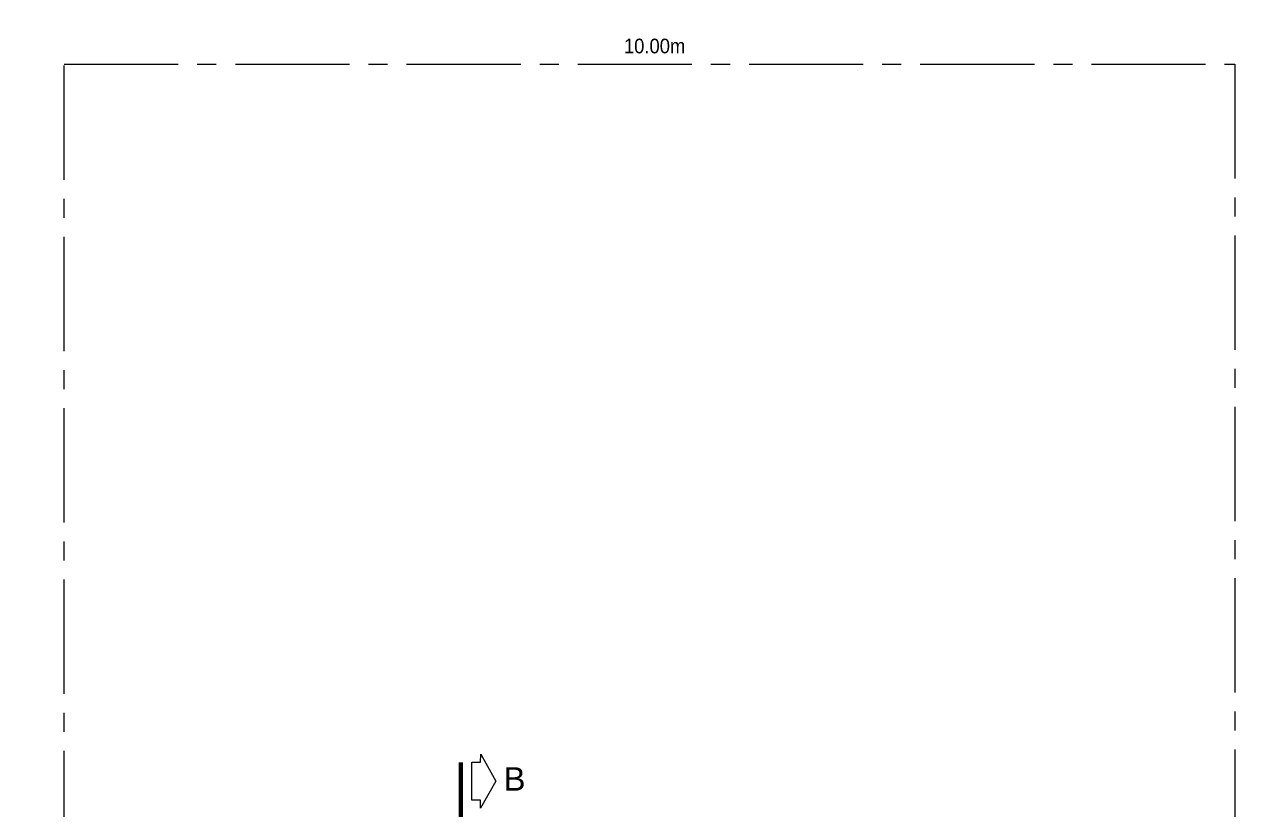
# Model space of a CAD drawing. Header units: inches. Extents: x 2.9 to 53.2, y 1.9 to 31.1.
# Drawn here: x 4.67 to 15.04, y 24.4 to 31.1 of the extents above; entities that cross this region are included whole.
import ezdxf
from ezdxf.enums import TextEntityAlignment as Align

# ---------------------------------------------------------------- set-up
doc = ezdxf.new("R2010")
doc.units = ezdxf.units.IN
doc.header["$MEASUREMENT"] = 0
doc.linetypes.add('CENTER2', pattern=[1.125, 0.75, -0.125, 0.125, -0.125])
doc.layers.add('CORTES', color=4, linetype='Continuous')
doc.layers.add('TEXTO', color=2, linetype='Continuous')
for name, color, linetype, lineweight in [('COTAS', 1, 'Continuous', 13), ('FINITO', 9, 'Continuous', 9), ('FINOMED', 2, 'Continuous', 20)]:
    doc.layers.add(name, color=color, linetype=linetype, lineweight=lineweight)
doc.styles.add('ARIAL', font='arial.ttf')
doc.styles.add('ARIAL2', font='arial.ttf', dxfattribs={"width": 0.9})
doc.dimstyles.new('EJES', dxfattribs={"dimscale": 0, "dimtxt": 0.125, "dimasz": 0.015, "dimexe": 0.2, "dimexo": 0.08, "dimgap": 0.09, "dimtad": 1, "dimzin": 0, "dimdsep": 46, "dimtxsty": 'ARIAL2', "dimblk1": 'LCOT', "dimblk2": 'LCOT', "dimsah": 1, "dimcen": 0.09, "dimclrd": 1, "dimclre": 9, "dimclrt": 2, "dimadec": 0, "dimazin": 0, "dimtfac": 1, "dimtofl": 0, "dimtmove": 1, "dimatfit": 3, "dimldrblk": 'LCOT', "dimfxl": 0, "dimtolj": 1, "dimtzin": 0, "dimarcsym": 0})

# ---------------------------------------------------------------- blocks, each defined once
blk = doc.blocks.new('*D92')
at = {"layer": 'Defpoints', "color": 0, "transparency": 16777216}
for p in [(15.009, 30.763), (15.009, 30.763), (15.009, 10.763)]:
    blk.add_point(p, dxfattribs=at)
at = {"layer": 'COTAS', "color": 2, "transparency": 16777216, "insert": (14.855, 20.763), "char_height": 0.125, "attachment_point": 5, "rotation": 90, "style": 'ARIAL2'}
blk.add_mtext('\\A1;  20.00m', dxfattribs=at)
blk = doc.blocks.new('LCOT')
at = {"layer": 'COTAS', "color": 1, "linetype": 'ByBlock'}
blk.add_line((-0.5, 0), (-1, 0), dxfattribs=at)
at = {"layer": 'COTAS', "color": 1}
for p, q in [((-0.5, 3.71), (0.5, -3.71)), ((0.5, 3.71), (-0.5, -3.71)), ((-0.49, -3.71), (-0.49, 3.71)), ((-0.48, -3.71), (-0.48, 3.71)), ((-0.47, -3.71), (-0.47, 3.71)), ((-0.45, -3.71), (-0.45, 3.71)), ((-0.44, -3.71), (-0.44, 3.71)), ((-0.43, -3.71), (-0.43, 3.71)), ((-0.42, -3.71), (-0.42, 3.71)), ((-0.4, -3.71), (-0.4, 3.71)), ((-0.39, -3.71), (-0.39, 3.71)), ((-0.38, -3.71), (-0.38, 3.71)), ((-0.37, -3.71), (-0.37, 3.71)), ((-0.35, -3.71), (-0.35, 3.71)), ((-0.34, -3.71), (-0.34, 3.71)), ((-0.33, -3.71), (-0.33, 3.71)), ((-0.32, -3.71), (-0.32, 3.71)), ((-0.3, -3.71), (-0.3, 3.71)), ((-0.29, -3.71), (-0.29, 3.71)), ((-0.28, -3.71), (-0.28, 3.71)), ((-0.27, -3.71), (-0.27, 3.71)), ((-0.25, -3.71), (-0.25, 3.71)), ((-0.24, -3.71), (-0.24, 3.71)), ((-0.23, -3.71), (-0.23, 3.71)), ((-0.22, -3.71), (-0.22, 3.71)), ((-0.2, -3.71), (-0.2, 3.71)), ((-0.19, -3.71), (-0.19, 3.71)), ((-0.18, -3.71), (-0.18, 3.71)), ((-0.17, -3.71), (-0.17, 3.71)), ((-0.15, -3.71), (-0.15, 3.71)), ((-0.14, -3.71), (-0.14, 3.71)), ((-0.13, -3.71), (-0.13, 3.71)), ((-0.12, -3.71), (-0.12, 3.71)), ((-0.1, -3.71), (-0.1, 3.71)), ((-0.09, -3.71), (-0.09, 3.71)), ((-0.08, -3.71), (-0.08, 3.71)), ((-0.07, -3.71), (-0.07, 3.71)), ((-0.05, -3.71), (-0.05, 3.71)), ((-0.04, -3.71), (-0.04, 3.71)), ((-0.03, -3.71), (-0.03, 3.71)), ((-0.02, -3.71), (-0.02, 3.71)), ((0, -3.71), (0, 3.71)), ((0.01, -3.71), (0.01, 3.71)), ((0.02, -3.71), (0.02, 3.71)), ((0.03, -3.71), (0.03, 3.71)), ((0.05, -3.71), (0.05, 3.71)), ((0.06, -3.71), (0.06, 3.71)), ((0.07, -3.71), (0.07, 3.71)), ((0.08, -3.71), (0.08, 3.71)), ((0.1, -3.71), (0.1, 3.71)), ((0.11, -3.71), (0.11, 3.71)), ((0.12, -3.71), (0.12, 3.71)), ((0.13, -3.71), (0.13, 3.71)), ((0.15, -3.71), (0.15, 3.71)), ((0.16, -3.71), (0.16, 3.71)), ((0.17, -3.71), (0.17, 3.71)), ((0.18, -3.71), (0.18, 3.71)), ((0.2, -3.71), (0.2, 3.71)), ((0.21, -3.71), (0.21, 3.71)), ((0.22, -3.71), (0.22, 3.71)), ((0.23, -3.71), (0.23, 3.71)), ((0.25, -3.71), (0.25, 3.71)), ((0.26, -3.71), (0.26, 3.71)), ((0.27, -3.71), (0.27, 3.71)), ((0.28, -3.71), (0.28, 3.71)), ((0.3, -3.71), (0.3, 3.71)), ((0.31, -3.71), (0.31, 3.71)), ((0.32, -3.71), (0.32, 3.71)), ((0.33, -3.71), (0.33, 3.71)), ((0.35, -3.71), (0.35, 3.71)), ((0.36, -3.71), (0.36, 3.71)), ((0.37, -3.71), (0.37, 3.71)), ((0.38, -3.71), (0.38, 3.71)), ((0.4, -3.71), (0.4, 3.71)), ((0.41, -3.71), (0.41, 3.71)), ((0.42, -3.71), (0.42, 3.71)), ((0.43, -3.71), (0.43, 3.71)), ((0.45, -3.71), (0.45, 3.71)), ((0.46, -3.71), (0.46, 3.71)), ((0.47, -3.71), (0.47, 3.71)), ((0.48, -3.71), (0.48, 3.71)), ((0.5, -3.71), (0.5, 3.71))]:
    blk.add_line(p, q, dxfattribs=at)
blk.add_lwpolyline([(-0.5, 3.71), (-0.5, -3.71), (0.5, -3.71), (0.5, 3.71)], close=True, dxfattribs=at)
blk = doc.blocks.new('*D93')
at = {"layer": 'Defpoints', "color": 0, "transparency": 16777216}
for p in [(5.009, 30.763), (5.009, 30.763), (5.009, 10.763)]:
    blk.add_point(p, dxfattribs=at)
at = {"layer": 'COTAS', "color": 2, "transparency": 16777216, "insert": (4.855, 20.763), "char_height": 0.125, "attachment_point": 5, "rotation": 90, "style": 'ARIAL2'}
blk.add_mtext('\\A1;  20.00m', dxfattribs=at)
blk = doc.blocks.new('*D94')
at = {"layer": 'Defpoints', "color": 0, "transparency": 16777216}
for p in [(5.009, 30.763), (15.009, 30.763), (15.009, 30.763)]:
    blk.add_point(p, dxfattribs=at)
at = {"layer": 'COTAS', "color": 2, "transparency": 16777216, "insert": (10.009, 30.917), "char_height": 0.125, "attachment_point": 5, "style": 'ARIAL2'}
blk.add_mtext('\\A1;  10.00m', dxfattribs=at)
blk = doc.blocks.new('CORTE')
at = {"layer": 'CORTES', "linetype": 'CENTER2', "const_width": 0.045}
blk.add_lwpolyline([(-0.203, 0.373), (1.203, 0.373)], dxfattribs=at)
at = {"layer": 'CORTES'}
blk.add_lwpolyline([(-0.002, 0.257), (-0.204, 0.257), (-0.204, 0.165), (-0.291, 0.16), (0, 0), (0.287, 0.165), (0.2, 0.165), (0.2, 0.257)], close=True, dxfattribs=at)

msp = doc.modelspace()

# ---------------------------------------------------------------- linework, layer by layer
at = {"layer": 'FINOMED', "linetype": 'CENTER2', "ltscale": 1.3}
msp.add_lwpolyline([(15.0092, 30.763), (15.0092, 10.763), (5.0092, 10.763), (5.0092, 30.763), (15.0092, 30.763)], close=True, dxfattribs=at)

# ---------------------------------------------------------------- block references
at = {"layer": 'FINITO', "xscale": -0.8, "yscale": 0.8, "zscale": 0.8, "rotation": 90}
msp.add_blockref('CORTE', (8.6966, 24.6413), dxfattribs=at)

# ---------------------------------------------------------------- texts
at = {"layer": 'TEXTO', "style": 'ARIAL'}
msp.add_text('B', height=0.2, dxfattribs=at).set_placement((8.8569, 24.5616), align=Align.CENTER)

# ---------------------------------------------------------------- dimensions: what is measured, and where the dimension line sits
at = {"layer": 'COTAS'}
dim = msp.add_linear_dim(base=(15.0092, 30.763), p1=(5.0092, 30.763), p2=(15.0092, 30.763), text='  <>m', dimstyle='EJES', override={"dimscale": 1, "dimse1": 1, "dimse2": 1, "dimsd1": 1, "dimsd2": 1}, dxfattribs=at)
dim.commit()
dim.dimension.update_dxf_attribs({"geometry": '*D94', "text_midpoint": (10.0092, 30.9168)})
for base, p1, p2, picture, middle in [((5.0092, 30.763), (5.0092, 10.763), (5.0092, 30.763), '*D93', (4.8554, 20.763)), ((15.0092, 30.763), (15.0092, 10.763), (15.0092, 30.763), '*D92', (14.8554, 20.763))]:
    dim = msp.add_linear_dim(base=base, p1=p1, p2=p2, angle=90, text='  <>m', dimstyle='EJES', override={"dimscale": 1, "dimse1": 1, "dimse2": 1, "dimsd1": 1, "dimsd2": 1}, dxfattribs=at)
    dim.commit()
    dim.dimension.update_dxf_attribs({"geometry": picture, "text_midpoint": middle})

doc.saveas('drawing.dxf')
